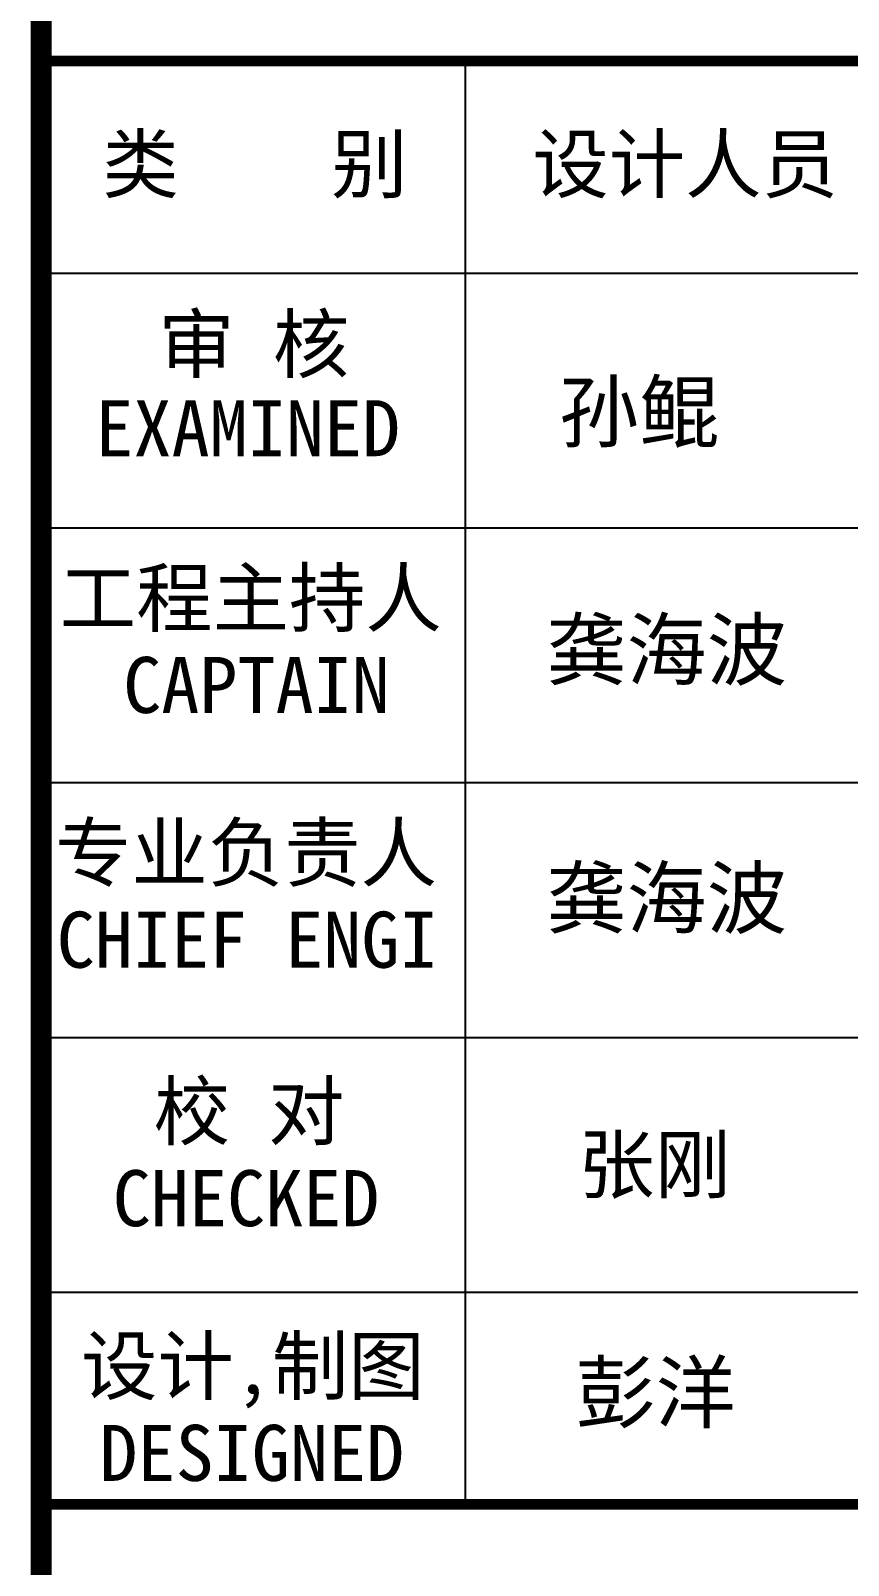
# Model space of a CAD drawing. Extents: x 69728788 to 150163257, y 20675998 to 43663798.
# Drawn here: x 75123927 to 75127766, y 20744558 to 20751759 of the extents above; entities that cross this region are included whole.
import ezdxf

# ---------------------------------------------------------------- set-up
doc = ezdxf.new("R2010")
doc.units = 0
doc.header["$LTSCALE"] = 1000
doc.header["$MEASUREMENT"] = 0
doc.layers.add('图框', color=253, linetype='CONTINUOUS')
doc.styles.add('STYLE-黑体', font='simhei.ttf')

msp = doc.modelspace()

# ---------------------------------------------------------------- linework, layer by layer
at = {"layer": '图框', "color": 0}
for p, q in [((75123976.7, 20750620.9), (75129986, 20750620.9)), ((75123976.7, 20750620.9), (75129986, 20750620.9)), ((75123976.7, 20749425.7), (75129986, 20749425.7)), ((75123976.7, 20748230.5), (75129986, 20748230.5)), ((75123976.7, 20747035.3), (75129986, 20747035.3)), ((75123976.7, 20745840.1), (75129986, 20745840.1))]:
    msp.add_line(p, q, dxfattribs=at)
at = {"layer": '图框', "color": 4, "const_width": 98.6}
msp.add_lwpolyline([(75123976.7, 20760368.4), (75123976.7, 20720368.4)], dxfattribs=at)
msp.add_lwpolyline([(75123976.7, 20760368.4), (75123976.7, 20720368.4)], dxfattribs=at)
at = {"layer": '图框', "color": 0, "const_width": 50}
msp.add_lwpolyline([(75123976.7, 20751616.9), (75129986, 20751616.9), (75129986, 20741457.7), (75123976.7, 20741457.7)], close=True, dxfattribs=at)
at = {"layer": '图框', "color": 0}
for points in [[(75125968.7, 20750620.9), (75125968.7, 20751616.9)], [(75125968.7, 20744844.1), (75125968.7, 20750620.9)]]:
    msp.add_lwpolyline(points, dxfattribs=at)
at = {"layer": '图框', "color": 0, "const_width": 50}
msp.add_lwpolyline([(75123976.7, 20744844.1), (75129986, 20744844.1)], dxfattribs=at)

# ---------------------------------------------------------------- texts
at = {"layer": '图框', "color": 0, "style": 'STYLE-黑体'}
for s, p in [('类    别 ', (75124264, 20751001.7)), ('设计人员', (75126282.5, 20751001.7)), ('审 核', (75124526.8, 20750157)), ('EXAMINED ', (75124231.1, 20749762.1)), ('工程主持人', (75124064.1, 20748965.8)), ('CAPTAIN', (75124361.6, 20748557.4)), ('专业负责人', (75124041.8, 20747770.6)), ('CHIEF ENGI', (75124049.5, 20747362.2)), ('校 对', (75124504.4, 20746557.9)), ('CHECKED  ', (75124312.5, 20746149.6)), ('设计,制图', (75124164.1, 20745362.7)), ('DESIGNED ', (75124250.1, 20744954.4))]:
    msp.add_text(s, height=262.94, dxfattribs=at).set_placement(p)
at = {"layer": '图框', "color": 4, "style": 'STYLE-黑体'}
for s, height, p in [('孙鲲', 276.09, (75126407.5, 20749832.2)), ('龚海波', 276.09, (75126348.5, 20748716.3)), ('龚海波', 276.09, (75126348.5, 20747551.1)), ('张刚', 262.94, (75126497.7, 20746307.6)), ('彭洋', 276.09, (75126484.2, 20745231.2))]:
    msp.add_text(s, height=height, dxfattribs=at).set_placement(p)

doc.saveas('drawing.dxf')
